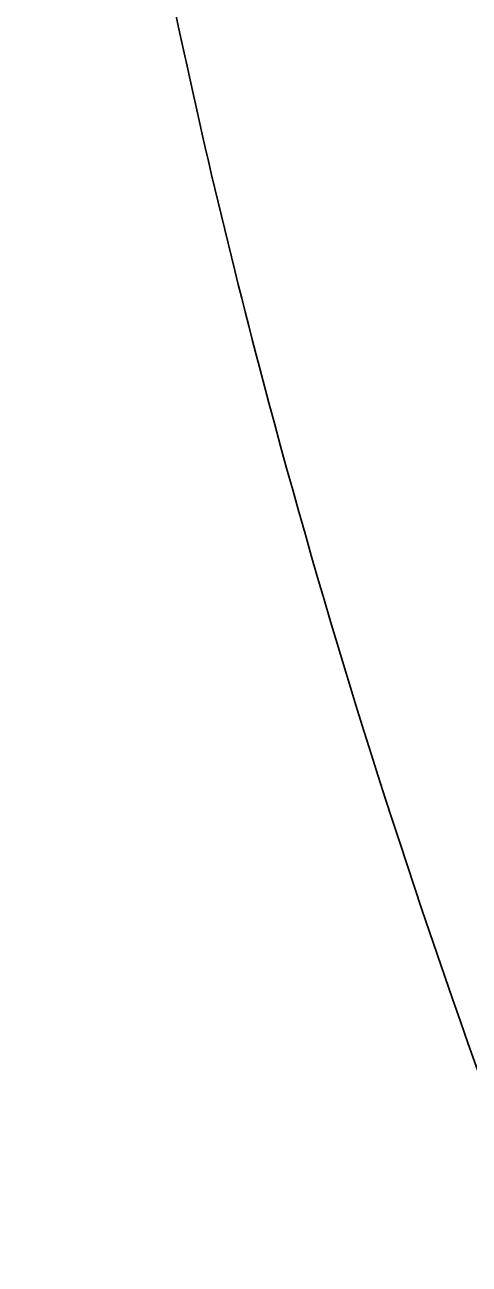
# Model space of a CAD drawing. Header units: millimetres. Extents: x 0 to 1845, y -1231 to 1016.
# Drawn here: x 57.488 to 57.957, y 1005.118 to 1006.428 of the extents above; entities that cross this region are included whole.
import ezdxf

# ---------------------------------------------------------------- set-up
doc = ezdxf.new("R2010")
doc.units = ezdxf.units.MM
doc.layers.add('Blocks', color=7, linetype='Continuous')
doc.layers.add('Blocks$Inner', color=7, linetype='Continuous', lineweight=25, true_color=0x007f00)
doc.layers.add('Blocks$Outline', color=7, linetype='Continuous', lineweight=35, true_color=0xff3f3f)

# ---------------------------------------------------------------- blocks, each defined once
blk = doc.blocks.new('Falcon Lounge Chair Front')
at = {"layer": 'Blocks$Inner'}
blk.add_open_spline([(58.0452, 1009.4071), (58.02, 1009.389), (57.9956, 1009.3689), (57.9673, 1009.3421), (57.9634, 1009.3383), (57.9438, 1009.3189), (57.928, 1009.302), (57.8507, 1009.2114), (57.7844, 1009.1131), (57.7183, 1008.9604), (57.6223, 1008.7388), (57.5364, 1008.4172), (57.4876, 1007.5609), (57.5215, 1007.063), (57.6323, 1006.5115), (57.6625, 1006.3612), (57.6982, 1006.2076), (57.804, 1005.8071), (57.8819, 1005.557), (57.9732, 1005.3037)], degree=3, knots=[14.656143, 14.656143, 14.656143, 14.656143, 15.27163, 15.27163, 15.371396, 15.371396, 15.766337, 15.766337, 17.265161, 17.265161, 17.265161, 19.445785, 19.445785, 21.504436, 21.504436, 21.504436, 22.070171, 22.070171, 22.954511, 22.954511, 22.954511, 22.954511], dxfattribs=at)
at = {"layer": 'Blocks$Outline'}
blk.add_open_spline([(58.04, 1005.1183), (58.0177, 1005.1801), (57.9955, 1005.2419), (57.9732, 1005.3037), (57.8819, 1005.557), (57.804, 1005.8071), (57.6982, 1006.2076), (57.6625, 1006.3612), (57.6323, 1006.5115), (57.5215, 1007.063), (57.4876, 1007.5609), (57.5364, 1008.4172), (57.6223, 1008.7388), (57.7183, 1008.9604), (57.7844, 1009.1131), (57.8507, 1009.2114), (57.928, 1009.302), (57.9438, 1009.3189), (57.9634, 1009.3383), (57.9673, 1009.3421), (57.9956, 1009.3689), (58.02, 1009.389), (58.0452, 1009.4071)], degree=3, knots=[-7.361879, -7.361879, -7.361879, -7.361879, -7.153739, -7.153739, -7.153739, -6.269399, -6.269399, -5.703664, -5.703664, -5.703664, -3.645013, -3.645013, -1.464389, -1.464389, -1.464389, 0.034435, 0.034435, 0.429376, 0.429376, 0.529142, 0.529142, 1.144629, 1.144629, 1.144629, 1.144629], dxfattribs=at)

msp = doc.modelspace()

# ---------------------------------------------------------------- block references
at = {"layer": 'Blocks'}
msp.add_blockref('Falcon Lounge Chair Front', (0, 0), dxfattribs=at)

doc.saveas('drawing.dxf')
